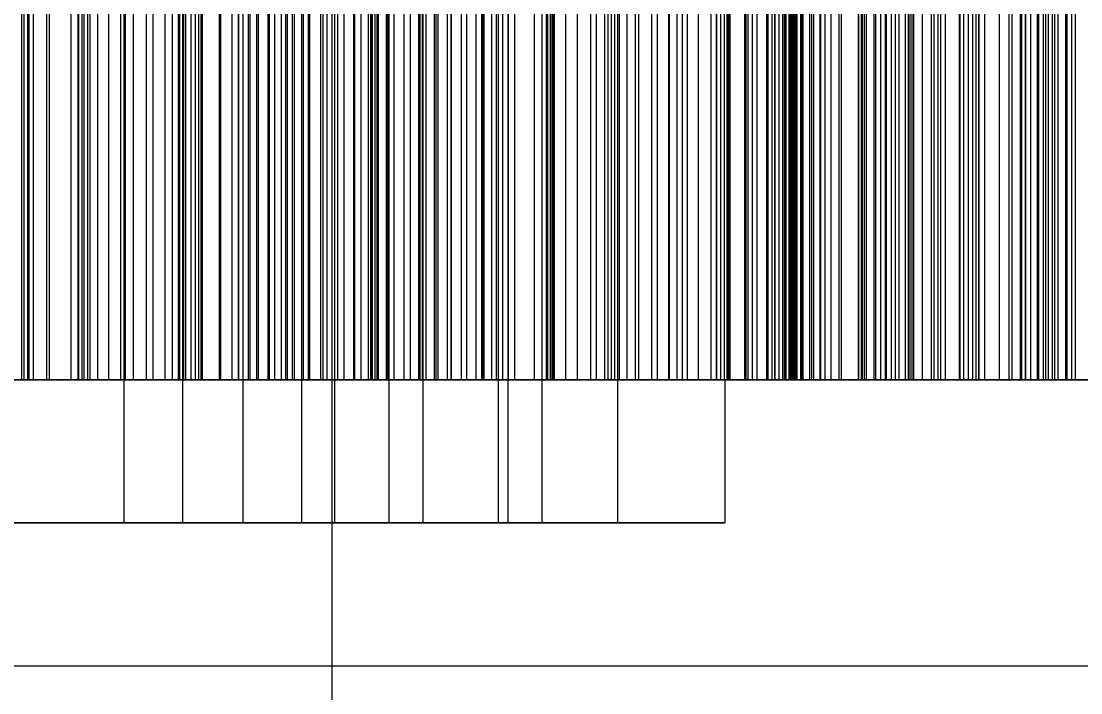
# Model space of a CAD drawing. Header units: millimetres. Extents: x -1970 to 59977, y -50268 to 6837.
# Drawn here: x 26160.4 to 26382.7, y -17515.6 to -17374.9 of the extents above; entities that cross this region are included whole.
import ezdxf

# ---------------------------------------------------------------- set-up
doc = ezdxf.new("R2010")
doc.units = ezdxf.units.MM
doc.layers.add('COTAS_P', color=1, linetype='Continuous', lineweight=0)
doc.layers.add('superior_briquetadora', color=7, linetype='Continuous', lineweight=0)
doc.dimstyles.new('R19_100', dxfattribs={"dimtxt": 250, "dimasz": 150, "dimexe": 150, "dimexo": 80, "dimgap": 100, "dimtad": 1, "dimtih": 1, "dimtoh": 1, "dimdsep": 46, "dimcen": 0.09, "dimadec": 0, "dimazin": 0, "dimtfac": 1, "dimtdec": 4, "dimtofl": 0, "dimtmove": 0, "dimatfit": 3, "dimfxl": 1, "dimtolj": 1, "dimtzin": 0, "dimarcsym": 0})

# ---------------------------------------------------------------- blocks, each defined once
blk = doc.blocks.new('*D25')
at = {"layer": 'COTAS_P', "color": 0, "lineweight": -2, "transparency": 16777216}
for p, q in [((25128.19, -17920), (25128.19, -16950)), ((27628.19, -17920), (27628.19, -16950)), ((25278.19, -17100), (27478.19, -17100))]:
    blk.add_line(p, q, dxfattribs=at)
at = {"layer": 'COTAS_P', "color": 0, "transparency": 16777216}
for points in [[(25278.19, -17075), (25278.19, -17125), (25128.19, -17100)], [(27478.19, -17075), (27478.19, -17125), (27628.19, -17100)]]:
    blk.add_solid(points, dxfattribs=at)
at = {"layer": 'Defpoints', "color": 0, "transparency": 16777216}
for p in [(27628.19, -17100), (25128.19, -18000), (27628.19, -18000)]:
    blk.add_point(p, dxfattribs=at)

msp = doc.modelspace()

# ---------------------------------------------------------------- linework, layer by layer
at = {"layer": 'superior_briquetadora'}
for p, q in [((26160.521, -17450), (26160.521, -17250)), ((26160.958, -17250), (26160.958, -17450)), ((26161.773, -17450), (26161.773, -17250)), ((26161.839, -17450), (26161.839, -17250)), ((26162.055, -17450), (26162.055, -17250)), ((26162.959, -17450), (26162.959, -17250)), ((26165.762, -17450), (26165.762, -17250)), ((26166.317, -17450), (26166.317, -17250)), ((26170.76, -17250), (26170.76, -17450)), ((26172.337, -17450), (26172.337, -17250)), ((26172.41, -17250), (26172.41, -17450)), ((26173.141, -17450), (26173.141, -17250)), ((26173.577, -17450), (26173.577, -17250)), ((26174.302, -17250), (26174.302, -17450)), ((26174.854, -17450), (26174.854, -17250)), ((26176.406, -17250), (26176.406, -17450)), ((26178.704, -17250), (26178.704, -17450)), ((26181.182, -17250), (26181.182, -17450)), ((26181.243, -17450), (26181.243, -17250)), ((26181.953, -17480), (26181.953, -17250)), ((26182.267, -17450), (26182.267, -17250)), ((26183.831, -17250), (26183.831, -17450)), ((26186.653, -17450), (26186.653, -17250)), ((26188.039, -17450), (26188.039, -17250)), ((26190.592, -17450), (26190.592, -17250)), ((26192.139, -17450), (26192.139, -17250)), ((26193.343, -17450), (26193.343, -17250)), ((26193.586, -17250), (26193.586, -17450)), ((26194.276, -17480), (26194.276, -17250)), ((26194.504, -17450), (26194.504, -17250)), ((26194.851, -17250), (26194.851, -17450)), ((26195.943, -17250), (26195.943, -17450)), ((26196.854, -17250), (26196.854, -17450)), ((26197.57, -17250), (26197.57, -17450)), ((26198.074, -17250), (26198.074, -17450)), ((26198.338, -17250), (26198.338, -17450)), ((26198.385, -17450), (26198.385, -17250)), ((26202.005, -17450), (26202.005, -17250)), ((26202.235, -17450), (26202.235, -17250)), ((26204.605, -17450), (26204.605, -17250)), ((26205.943, -17450), (26205.943, -17250)), ((26206.052, -17450), (26206.052, -17250)), ((26206.923, -17480), (26206.923, -17250)), ((26207.998, -17250), (26207.998, -17450)), ((26208.4, -17450), (26208.4, -17250)), ((26209.833, -17450), (26209.833, -17250)), ((26210.085, -17250), (26210.085, -17450)), ((26212.159, -17450), (26212.159, -17250)), ((26212.408, -17250), (26212.408, -17450)), ((26213.577, -17450), (26213.577, -17250)), ((26214.94, -17250), (26214.94, -17450)), ((26215.879, -17450), (26215.879, -17250)), ((26216.217, -17450), (26216.217, -17250)), ((26217.283, -17450), (26217.283, -17250)), ((26217.662, -17250), (26217.662, -17450)), ((26219.246, -17480), (26219.246, -17250)), ((26219.56, -17450), (26219.56, -17250)), ((26219.584, -17450), (26219.584, -17250)), ((26220.56, -17250), (26220.56, -17450)), ((26220.948, -17450), (26220.948, -17250)), ((26223.2, -17450), (26223.2, -17250)), ((26223.626, -17250), (26223.626, -17450)), ((26224.572, -17450), (26224.572, -17250)), ((26225.569, -17250), (26225.569, -17800)), ((26226.069, -17250), (26226.069, -17480)), ((26226.797, -17450), (26226.797, -17250)), ((26228.152, -17450), (26228.152, -17250)), ((26230.128, -17450), (26230.128, -17250)), ((26230.349, -17450), (26230.349, -17250)), ((26231.687, -17450), (26231.687, -17250)), ((26233.192, -17250), (26233.192, -17450)), ((26233.741, -17450), (26233.741, -17250)), ((26233.855, -17450), (26233.855, -17250)), ((26233.965, -17250), (26233.965, -17450)), ((26234.568, -17250), (26234.568, -17450)), ((26234.993, -17250), (26234.993, -17450)), ((26235.043, -17250), (26235.043, -17450)), ((26235.175, -17450), (26235.175, -17250)), ((26235.226, -17250), (26235.226, -17450)), ((26235.252, -17250), (26235.252, -17450)), ((26236.997, -17450), (26236.997, -17250)), ((26237.314, -17450), (26237.314, -17250)), ((26237.567, -17480), (26237.567, -17250)), ((26238.615, -17450), (26238.615, -17250)), ((26240.723, -17450), (26240.723, -17250)), ((26242.005, -17450), (26242.005, -17250)), ((26243.817, -17450), (26243.817, -17250)), ((26244.082, -17450), (26244.082, -17250)), ((26244.468, -17250), (26244.468, -17450)), ((26244.681, -17480), (26244.681, -17250)), ((26245.344, -17450), (26245.344, -17250)), ((26246.971, -17250), (26246.971, -17450)), ((26247.388, -17450), (26247.388, -17250)), ((26247.871, -17450), (26247.871, -17250)), ((26249.704, -17250), (26249.704, -17450)), ((26250.585, -17450), (26250.585, -17250)), ((26250.64, -17450), (26250.64, -17250)), ((26252.639, -17250), (26252.639, -17450)), ((26253.837, -17450), (26253.837, -17250)), ((26255.759, -17250), (26255.759, -17450)), ((26256.977, -17450), (26256.977, -17250)), ((26257.297, -17450), (26257.297, -17250)), ((26257.488, -17450), (26257.488, -17250)), ((26259.049, -17250), (26259.049, -17450)), ((26260.059, -17450), (26260.059, -17250)), ((26260.527, -17480), (26260.527, -17250)), ((26261.43, -17450), (26261.43, -17250)), ((26262.501, -17250), (26262.501, -17450)), ((26262.537, -17480), (26262.537, -17250)), ((26263.951, -17450), (26263.951, -17250)), ((26268.046, -17450), (26268.046, -17250)), ((26269.651, -17480), (26269.651, -17250)), ((26270.544, -17450), (26270.544, -17250)), ((26270.719, -17250), (26270.719, -17450)), ((26270.839, -17450), (26270.839, -17250)), ((26271.399, -17250), (26271.399, -17450)), ((26271.42, -17450), (26271.42, -17250)), ((26271.786, -17250), (26271.786, -17450)), ((26271.852, -17250), (26271.852, -17450)), ((26272.06, -17250), (26272.06, -17450)), ((26272.103, -17250), (26272.103, -17450)), ((26272.168, -17250), (26272.168, -17450)), ((26274.599, -17450), (26274.599, -17250)), ((26277.073, -17450), (26277.073, -17250)), ((26279.818, -17250), (26279.818, -17450)), ((26281.087, -17450), (26281.087, -17250)), ((26282.713, -17250), (26282.713, -17450)), ((26283.534, -17450), (26283.534, -17250)), ((26284.229, -17450), (26284.229, -17250)), ((26284.884, -17450), (26284.884, -17250)), ((26285.497, -17480), (26285.497, -17250)), ((26285.829, -17250), (26285.829, -17450)), ((26287.505, -17450), (26287.505, -17250)), ((26289.14, -17250), (26289.14, -17450)), ((26289.925, -17450), (26289.925, -17250)), ((26292.627, -17250), (26292.627, -17450)), ((26293.851, -17450), (26293.851, -17250)), ((26296.243, -17450), (26296.243, -17250)), ((26296.278, -17250), (26296.278, -17450)), ((26297.994, -17450), (26297.994, -17250)), ((26299.083, -17450), (26299.083, -17250)), ((26300.083, -17250), (26300.083, -17450)), ((26300.123, -17450), (26300.123, -17250)), ((26302.486, -17450), (26302.486, -17250)), ((26305.022, -17250), (26305.022, -17450)), ((26306.167, -17250), (26306.167, -17450)), ((26306.316, -17450), (26306.316, -17250)), ((26307.094, -17250), (26307.094, -17450)), ((26307.827, -17250), (26307.827, -17450)), ((26308.382, -17250), (26308.382, -17450)), ((26308.649, -17450), (26308.649, -17250)), ((26308.77, -17250), (26308.77, -17450)), ((26308.998, -17250), (26308.998, -17450)), ((26312.184, -17450), (26312.184, -17250)), ((26312.43, -17450), (26312.43, -17250)), ((26312.892, -17450), (26312.892, -17250)), ((26313.708, -17250), (26313.708, -17450)), ((26314.731, -17450), (26314.731, -17250)), ((26316.811, -17450), (26316.811, -17250)), ((26316.967, -17250), (26316.967, -17450)), ((26317.882, -17450), (26317.882, -17250)), ((26318.46, -17450), (26318.46, -17250)), ((26318.525, -17450), (26318.525, -17250)), ((26319.383, -17450), (26319.383, -17250)), ((26320.154, -17450), (26320.154, -17250)), ((26320.436, -17250), (26320.436, -17450)), ((26320.729, -17450), (26320.729, -17250)), ((26320.839, -17450), (26320.839, -17250)), ((26321.44, -17450), (26321.44, -17250)), ((26321.698, -17450), (26321.698, -17250)), ((26321.763, -17450), (26321.763, -17250)), ((26321.946, -17450), (26321.946, -17250)), ((26322.219, -17450), (26322.219, -17250)), ((26322.369, -17450), (26322.369, -17250)), ((26322.587, -17450), (26322.587, -17250)), ((26322.704, -17450), (26322.704, -17250)), ((26322.868, -17450), (26322.868, -17250)), ((26322.952, -17450), (26322.952, -17250)), ((26323.061, -17450), (26323.061, -17250)), ((26323.111, -17450), (26323.111, -17250)), ((26323.166, -17450), (26323.166, -17250)), ((26323.182, -17450), (26323.182, -17250)), ((26323.895, -17450), (26323.895, -17250)), ((26324.09, -17250), (26324.09, -17450)), ((26324.404, -17450), (26324.404, -17250)), ((26325.778, -17450), (26325.778, -17250)), ((26326.256, -17450), (26326.256, -17250)), ((26326.64, -17450), (26326.64, -17250)), ((26327.911, -17250), (26327.911, -17450)), ((26328.111, -17450), (26328.111, -17250)), ((26329.034, -17450), (26329.034, -17250)), ((26330.26, -17450), (26330.26, -17250)), ((26331.888, -17250), (26331.888, -17450)), ((26332.461, -17450), (26332.461, -17250)), ((26336.01, -17250), (26336.01, -17450)), ((26336.024, -17450), (26336.024, -17250)), ((26336.659, -17450), (26336.659, -17250)), ((26336.875, -17450), (26336.875, -17250)), ((26337.247, -17450), (26337.247, -17250)), ((26337.622, -17250), (26337.622, -17450)), ((26339.22, -17250), (26339.22, -17450)), ((26339.668, -17450), (26339.668, -17250)), ((26340.612, -17250), (26340.612, -17450)), ((26341.695, -17450), (26341.695, -17250)), ((26341.821, -17250), (26341.821, -17450)), ((26342.86, -17250), (26342.86, -17450)), ((26342.931, -17450), (26342.931, -17250)), ((26343.74, -17250), (26343.74, -17450)), ((26344.468, -17250), (26344.468, -17450)), ((26345.811, -17250), (26345.811, -17450)), ((26346.478, -17450), (26346.478, -17250)), ((26346.859, -17450), (26346.859, -17250)), ((26347.269, -17450), (26347.269, -17250)), ((26347.653, -17450), (26347.653, -17250)), ((26349.402, -17250), (26349.402, -17450)), ((26351.324, -17450), (26351.324, -17250)), ((26351.905, -17450), (26351.905, -17250)), ((26352.744, -17450), (26352.744, -17250)), ((26353.192, -17250), (26353.192, -17450)), ((26354.243, -17450), (26354.243, -17250)), ((26357.154, -17250), (26357.154, -17450)), ((26357.319, -17450), (26357.319, -17250)), ((26358.112, -17450), (26358.112, -17250)), ((26358.118, -17450), (26358.118, -17250)), ((26359.116, -17450), (26359.116, -17250)), ((26360.032, -17450), (26360.032, -17250)), ((26360.684, -17450), (26360.684, -17250)), ((26361.272, -17250), (26361.272, -17450)), ((26361.291, -17450), (26361.291, -17250)), ((26362.496, -17450), (26362.496, -17250)), ((26365.536, -17250), (26365.536, -17450)), ((26367.595, -17450), (26367.595, -17250)), ((26368.205, -17250), (26368.205, -17450)), ((26369.935, -17250), (26369.935, -17450)), ((26370.242, -17250), (26370.242, -17450)), ((26371.035, -17450), (26371.035, -17250)), ((26371.116, -17450), (26371.116, -17250)), ((26372.085, -17250), (26372.085, -17450)), ((26373.535, -17450), (26373.535, -17250)), ((26373.758, -17250), (26373.758, -17450)), ((26374.824, -17450), (26374.824, -17250)), ((26375.271, -17250), (26375.271, -17450)), ((26375.818, -17250), (26375.818, -17450)), ((26376.635, -17250), (26376.635, -17450)), ((26377.193, -17450), (26377.193, -17250)), ((26377.855, -17250), (26377.855, -17450)), ((26379.527, -17450), (26379.527, -17250)), ((26379.708, -17250), (26379.708, -17450)), ((26380.735, -17450), (26380.735, -17250)), ((26381.522, -17450), (26381.522, -17250)), ((26165.988, -17450), (26146.739, -17450)), ((26148.556, -17450), (26167.773, -17450)), ((26151.891, -17450), (26161.839, -17450)), ((26162.959, -17450), (26152.809, -17450)), ((26160.223, -17450), (26160.958, -17450)), ((26161.773, -17450), (26160.521, -17450)), ((26160.521, -17450), (26162.055, -17450)), ((26160.958, -17450), (26170.76, -17450)), ((26165.762, -17450), (26161.773, -17450)), ((26161.839, -17450), (26173.577, -17450)), ((26162.055, -17450), (26166.317, -17450)), ((26174.854, -17450), (26162.959, -17450)), ((26172.337, -17450), (26165.762, -17450)), ((26184.794, -17450), (26165.988, -17450)), ((26166.317, -17450), (26173.141, -17450)), ((26167.773, -17450), (26186.526, -17450)), ((26170.76, -17450), (26172.41, -17450)), ((26181.243, -17450), (26172.337, -17450)), ((26172.41, -17450), (26174.302, -17450)), ((26173.141, -17450), (26182.267, -17450)), ((26173.577, -17450), (26186.653, -17450)), ((26174.302, -17450), (26176.406, -17450)), ((26188.039, -17450), (26174.854, -17450)), ((26176.406, -17450), (26178.704, -17450)), ((26178.704, -17450), (26181.182, -17450)), ((26181.182, -17450), (26183.831, -17450)), ((26192.139, -17450), (26181.243, -17450)), ((26182.267, -17450), (26193.343, -17450)), ((26183.831, -17450), (26193.586, -17450)), ((26202.936, -17450), (26184.794, -17450)), ((26186.526, -17450), (26204.595, -17450)), ((26186.653, -17450), (26190.592, -17450)), ((26202.005, -17450), (26188.039, -17450)), ((26190.592, -17450), (26194.504, -17450)), ((26204.605, -17450), (26192.139, -17450)), ((26193.343, -17450), (26205.943, -17450)), ((26193.586, -17450), (26194.851, -17450)), ((26194.504, -17450), (26198.385, -17450)), ((26194.851, -17450), (26195.943, -17450)), ((26195.943, -17450), (26196.854, -17450)), ((26196.854, -17450), (26197.57, -17450)), ((26197.57, -17450), (26198.074, -17450)), ((26198.074, -17450), (26198.338, -17450)), ((26198.338, -17450), (26207.998, -17450)), ((26198.385, -17450), (26202.235, -17450)), ((26216.217, -17450), (26202.005, -17450)), ((26202.235, -17450), (26206.052, -17450)), ((26220.202, -17450), (26202.936, -17450)), ((26204.595, -17450), (26221.768, -17450)), ((26208.4, -17450), (26204.605, -17450)), ((26205.943, -17450), (26219.584, -17450)), ((26206.052, -17450), (26209.833, -17450)), ((26207.998, -17450), (26210.085, -17450)), ((26212.159, -17450), (26208.4, -17450)), ((26209.833, -17450), (26213.577, -17450)), ((26210.085, -17450), (26212.408, -17450)), ((26215.879, -17450), (26212.159, -17450)), ((26212.408, -17450), (26214.94, -17450)), ((26213.577, -17450), (26217.283, -17450)), ((26214.94, -17450), (26217.662, -17450)), ((26219.56, -17450), (26215.879, -17450)), ((26230.128, -17450), (26216.217, -17450)), ((26217.283, -17450), (26220.948, -17450)), ((26217.662, -17450), (26220.56, -17450)), ((26223.2, -17450), (26219.56, -17450)), ((26219.584, -17450), (26233.741, -17450)), ((26236.389, -17450), (26220.202, -17450)), ((26220.56, -17450), (26223.626, -17450)), ((26220.948, -17450), (26224.572, -17450)), ((26221.768, -17450), (26237.844, -17450)), ((26226.797, -17450), (26223.2, -17450)), ((26223.626, -17450), (26233.192, -17450)), ((26224.572, -17450), (26228.152, -17450)), ((26230.349, -17450), (26226.797, -17450)), ((26228.152, -17450), (26231.687, -17450)), ((26236.997, -17450), (26230.128, -17450)), ((26233.855, -17450), (26230.349, -17450)), ((26231.687, -17450), (26235.175, -17450)), ((26233.192, -17450), (26233.965, -17450)), ((26233.741, -17450), (26247.871, -17450)), ((26237.314, -17450), (26233.855, -17450)), ((26233.965, -17450), (26234.568, -17450)), ((26234.568, -17450), (26234.993, -17450)), ((26234.993, -17450), (26235.226, -17450)), ((26235.252, -17450), (26235.043, -17450)), ((26235.043, -17450), (26244.468, -17450)), ((26235.175, -17450), (26238.615, -17450)), ((26235.226, -17450), (26235.252, -17450)), ((26251.307, -17450), (26236.389, -17450)), ((26243.817, -17450), (26236.997, -17450)), ((26240.723, -17450), (26237.314, -17450)), ((26237.844, -17450), (26252.634, -17450)), ((26238.615, -17450), (26242.005, -17450)), ((26244.082, -17450), (26240.723, -17450)), ((26242.005, -17450), (26245.344, -17450)), ((26250.585, -17450), (26243.817, -17450)), ((26247.388, -17450), (26244.082, -17450)), ((26244.468, -17450), (26246.971, -17450)), ((26245.344, -17450), (26257.488, -17450)), ((26246.971, -17450), (26249.704, -17450)), ((26250.64, -17450), (26247.388, -17450)), ((26247.871, -17450), (26261.43, -17450)), ((26249.704, -17450), (26252.639, -17450)), ((26257.297, -17450), (26250.585, -17450)), ((26253.837, -17450), (26250.64, -17450)), ((26264.782, -17450), (26251.307, -17450)), ((26252.634, -17450), (26265.966, -17450)), ((26252.639, -17450), (26255.759, -17450)), ((26256.977, -17450), (26253.837, -17450)), ((26255.759, -17450), (26259.049, -17450)), ((26260.059, -17450), (26256.977, -17450)), ((26263.951, -17450), (26257.297, -17450)), ((26257.488, -17450), (26270.839, -17450)), ((26259.049, -17450), (26262.501, -17450)), ((26271.42, -17450), (26260.059, -17450)), ((26261.43, -17450), (26268.046, -17450)), ((26262.501, -17450), (26271.786, -17450)), ((26270.544, -17450), (26263.951, -17450)), ((26276.656, -17450), (26264.782, -17450)), ((26265.966, -17450), (26277.682, -17450)), ((26268.046, -17450), (26274.599, -17450)), ((26277.073, -17450), (26270.544, -17450)), ((26271.399, -17450), (26270.719, -17450)), ((26270.719, -17450), (26279.818, -17450)), ((26270.839, -17450), (26284.884, -17450)), ((26271.852, -17450), (26271.399, -17450)), ((26284.229, -17450), (26271.42, -17450)), ((26271.786, -17450), (26272.06, -17450)), ((26272.103, -17450), (26271.852, -17450)), ((26272.06, -17450), (26272.168, -17450)), ((26272.168, -17450), (26272.103, -17450)), ((26274.599, -17450), (26281.087, -17450)), ((26286.789, -17450), (26276.656, -17450)), ((26283.534, -17450), (26277.073, -17450)), ((26277.682, -17450), (26287.645, -17450)), ((26279.818, -17450), (26282.713, -17450)), ((26281.087, -17450), (26287.505, -17450)), ((26282.713, -17450), (26285.829, -17450)), ((26289.925, -17450), (26283.534, -17450)), ((26297.994, -17450), (26284.229, -17450)), ((26284.884, -17450), (26299.083, -17450)), ((26285.829, -17450), (26289.14, -17450)), ((26295.062, -17450), (26286.789, -17450)), ((26287.505, -17450), (26293.851, -17450)), ((26287.645, -17450), (26295.739, -17450)), ((26289.14, -17450), (26292.627, -17450)), ((26296.243, -17450), (26289.925, -17450)), ((26292.627, -17450), (26296.278, -17450)), ((26293.851, -17450), (26300.123, -17450)), ((26301.379, -17450), (26295.062, -17450)), ((26295.739, -17450), (26301.868, -17450)), ((26302.486, -17450), (26296.243, -17450)), ((26296.278, -17450), (26300.083, -17450)), ((26312.184, -17450), (26297.994, -17450)), ((26299.083, -17450), (26312.892, -17450)), ((26300.083, -17450), (26308.998, -17450)), ((26300.123, -17450), (26306.316, -17450)), ((26305.665, -17450), (26301.379, -17450)), ((26301.868, -17450), (26305.961, -17450)), ((26308.649, -17450), (26302.486, -17450)), ((26306.167, -17450), (26305.022, -17450)), ((26305.022, -17450), (26313.708, -17450)), ((26307.871, -17450), (26305.665, -17450)), ((26305.961, -17450), (26307.97, -17450)), ((26307.094, -17450), (26306.167, -17450)), ((26306.316, -17450), (26312.43, -17450)), ((26307.827, -17450), (26307.094, -17450)), ((26308.382, -17450), (26307.827, -17450)), ((26307.97, -17450), (26307.871, -17450)), ((26307.97, -17450), (26307.97, -17480)), ((26308.77, -17450), (26308.382, -17450)), ((26314.731, -17450), (26308.649, -17450)), ((26308.998, -17450), (26308.77, -17450)), ((26326.256, -17450), (26312.184, -17450)), ((26312.43, -17450), (26318.46, -17450)), ((26312.892, -17450), (26325.778, -17450)), ((26313.708, -17450), (26316.967, -17450)), ((26320.729, -17450), (26314.731, -17450)), ((26317.882, -17450), (26316.811, -17450)), ((26316.811, -17450), (26318.525, -17450)), ((26316.967, -17450), (26320.436, -17450)), ((26321.698, -17450), (26317.882, -17450)), ((26318.46, -17450), (26324.404, -17450)), ((26318.525, -17450), (26319.383, -17450)), ((26319.383, -17450), (26320.154, -17450)), ((26320.154, -17450), (26320.839, -17450)), ((26320.436, -17450), (26324.09, -17450)), ((26326.64, -17450), (26320.729, -17450)), ((26320.839, -17450), (26321.436, -17450)), ((26321.436, -17450), (26321.946, -17450)), ((26321.763, -17450), (26321.44, -17450)), ((26321.44, -17450), (26323.895, -17450)), ((26328.111, -17450), (26321.698, -17450)), ((26322.219, -17450), (26321.763, -17450)), ((26321.946, -17450), (26322.369, -17450)), ((26322.587, -17450), (26322.219, -17450)), ((26322.369, -17450), (26322.704, -17450)), ((26322.868, -17450), (26322.587, -17450)), ((26322.704, -17450), (26322.952, -17450)), ((26323.061, -17450), (26322.868, -17450)), ((26322.952, -17450), (26323.111, -17450)), ((26323.166, -17450), (26323.061, -17450)), ((26323.111, -17450), (26323.182, -17450)), ((26323.182, -17450), (26323.166, -17450)), ((26323.895, -17450), (26329.034, -17450)), ((26324.09, -17450), (26327.911, -17450)), ((26324.404, -17450), (26330.26, -17450)), ((26325.778, -17450), (26337.247, -17450)), ((26339.668, -17450), (26326.256, -17450)), ((26332.461, -17450), (26326.64, -17450)), ((26327.911, -17450), (26331.888, -17450)), ((26336.875, -17450), (26328.111, -17450)), ((26329.034, -17450), (26336.659, -17450)), ((26330.26, -17450), (26336.024, -17450)), ((26331.888, -17450), (26336.01, -17450)), ((26342.931, -17450), (26332.461, -17450)), ((26336.01, -17450), (26344.468, -17450)), ((26336.024, -17450), (26341.695, -17450)), ((26336.659, -17450), (26346.478, -17450)), ((26347.653, -17450), (26336.875, -17450)), ((26337.247, -17450), (26346.859, -17450)), ((26339.22, -17450), (26337.622, -17450)), ((26337.622, -17450), (26345.811, -17450)), ((26340.612, -17450), (26339.22, -17450)), ((26351.905, -17450), (26339.668, -17450)), ((26341.821, -17450), (26340.612, -17450)), ((26341.695, -17450), (26347.269, -17450)), ((26342.86, -17450), (26341.821, -17450)), ((26343.74, -17450), (26342.86, -17450)), ((26351.324, -17450), (26342.931, -17450)), ((26344.468, -17450), (26343.74, -17450)), ((26345.811, -17450), (26349.402, -17450)), ((26346.478, -17450), (26358.112, -17450)), ((26346.859, -17450), (26354.243, -17450)), ((26347.269, -17450), (26352.744, -17450)), ((26360.032, -17450), (26347.653, -17450)), ((26349.402, -17450), (26353.192, -17450)), ((26357.319, -17450), (26351.324, -17450)), ((26362.496, -17450), (26351.905, -17450)), ((26352.744, -17450), (26358.118, -17450)), ((26353.192, -17450), (26357.154, -17450)), ((26354.243, -17450), (26359.116, -17450)), ((26357.154, -17450), (26361.272, -17450)), ((26360.684, -17450), (26357.319, -17450)), ((26358.112, -17450), (26371.116, -17450)), ((26358.118, -17450), (26367.595, -17450)), ((26359.116, -17450), (26361.291, -17450)), ((26373.535, -17450), (26360.032, -17450)), ((26361.291, -17450), (26360.684, -17450)), ((26361.272, -17450), (26365.536, -17450)), ((26371.035, -17450), (26362.496, -17450)), ((26365.536, -17450), (26369.935, -17450)), ((26367.595, -17450), (26374.824, -17450)), ((26370.242, -17450), (26368.205, -17450)), ((26368.205, -17450), (26375.818, -17450)), ((26369.935, -17450), (26377.855, -17450)), ((26372.085, -17450), (26370.242, -17450)), ((26377.193, -17450), (26371.035, -17450)), ((26371.116, -17450), (26384.989, -17450)), ((26373.758, -17450), (26372.085, -17450)), ((26387.644, -17450), (26373.535, -17450)), ((26375.271, -17450), (26373.758, -17450)), ((26374.824, -17450), (26379.527, -17450)), ((26376.635, -17450), (26375.271, -17450)), ((26375.818, -17450), (26379.708, -17450)), ((26377.855, -17450), (26376.635, -17450)), ((26380.735, -17450), (26377.193, -17450)), ((26379.527, -17450), (26381.522, -17450)), ((26379.708, -17450), (26383.78, -17450)), ((26381.522, -17450), (26380.735, -17450)), ((26161.202, -17480), (26142.566, -17480)), ((26146.739, -17480), (26165.988, -17480)), ((26167.773, -17480), (26148.556, -17480)), ((26151.999, -17480), (26170.087, -17480)), ((26178.569, -17480), (26161.202, -17480)), ((26165.988, -17480), (26184.794, -17480)), ((26186.526, -17480), (26167.773, -17480)), ((26170.087, -17480), (26186.565, -17480)), ((26193.999, -17480), (26178.569, -17480)), ((26182.923, -17480), (26181.953, -17480)), ((26181.953, -17480), (26183.455, -17480)), ((26186.174, -17480), (26182.923, -17480)), ((26183.455, -17480), (26187.133, -17480)), ((26184.794, -17480), (26202.936, -17480)), ((26191.062, -17480), (26186.174, -17480)), ((26204.595, -17480), (26186.526, -17480)), ((26186.565, -17480), (26200.8, -17480)), ((26187.133, -17480), (26192.257, -17480)), ((26196.618, -17480), (26191.062, -17480)), ((26192.257, -17480), (26197.814, -17480)), ((26206.901, -17480), (26193.999, -17480)), ((26195.246, -17480), (26194.276, -17480)), ((26194.276, -17480), (26195.778, -17480)), ((26198.497, -17480), (26195.246, -17480)), ((26195.778, -17480), (26199.456, -17480)), ((26201.742, -17480), (26196.618, -17480)), ((26197.814, -17480), (26202.701, -17480)), ((26203.385, -17480), (26198.497, -17480)), ((26199.456, -17480), (26204.581, -17480)), ((26200.8, -17480), (26212.244, -17480)), ((26205.42, -17480), (26201.742, -17480)), ((26202.701, -17480), (26205.952, -17480)), ((26202.936, -17480), (26220.202, -17480)), ((26208.941, -17480), (26203.385, -17480)), ((26204.581, -17480), (26210.137, -17480)), ((26221.768, -17480), (26204.595, -17480)), ((26206.923, -17480), (26205.42, -17480)), ((26205.952, -17480), (26206.923, -17480)), ((26216.778, -17480), (26206.901, -17480)), ((26214.066, -17480), (26208.941, -17480)), ((26210.137, -17480), (26215.025, -17480)), ((26212.244, -17480), (26220.458, -17480)), ((26217.743, -17480), (26214.066, -17480)), ((26215.025, -17480), (26218.276, -17480)), ((26223.25, -17480), (26216.778, -17480)), ((26219.246, -17480), (26217.743, -17480)), ((26218.276, -17480), (26219.246, -17480)), ((26220.202, -17480), (26236.389, -17480)), ((26220.458, -17480), (26225.126, -17480)), ((26237.844, -17480), (26221.768, -17480)), ((26226.069, -17480), (26223.25, -17480)), ((26225.126, -17480), (26226.069, -17480)), ((26236.389, -17480), (26251.307, -17480)), ((26238.537, -17480), (26237.567, -17480)), ((26237.567, -17480), (26239.069, -17480)), ((26252.634, -17480), (26237.844, -17480)), ((26241.788, -17480), (26238.537, -17480)), ((26239.069, -17480), (26242.747, -17480)), ((26246.675, -17480), (26241.788, -17480)), ((26242.747, -17480), (26247.871, -17480)), ((26245.652, -17480), (26244.681, -17480)), ((26244.681, -17480), (26246.184, -17480)), ((26248.903, -17480), (26245.652, -17480)), ((26246.184, -17480), (26249.862, -17480)), ((26252.232, -17480), (26246.675, -17480)), ((26247.871, -17480), (26253.428, -17480)), ((26253.79, -17480), (26248.903, -17480)), ((26249.862, -17480), (26254.986, -17480)), ((26251.307, -17480), (26264.782, -17480)), ((26257.356, -17480), (26252.232, -17480)), ((26265.966, -17480), (26252.634, -17480)), ((26253.428, -17480), (26258.315, -17480)), ((26259.347, -17480), (26253.79, -17480)), ((26254.986, -17480), (26260.543, -17480)), ((26261.034, -17480), (26257.356, -17480)), ((26258.315, -17480), (26261.566, -17480)), ((26264.471, -17480), (26259.347, -17480)), ((26261.497, -17480), (26260.527, -17480)), ((26260.527, -17480), (26262.029, -17480)), ((26260.543, -17480), (26265.43, -17480)), ((26262.537, -17480), (26261.034, -17480)), ((26264.748, -17480), (26261.497, -17480)), ((26261.566, -17480), (26262.537, -17480)), ((26262.029, -17480), (26265.707, -17480)), ((26268.149, -17480), (26264.471, -17480)), ((26269.636, -17480), (26264.748, -17480)), ((26264.782, -17480), (26276.656, -17480)), ((26265.43, -17480), (26268.681, -17480)), ((26265.707, -17480), (26270.832, -17480)), ((26277.682, -17480), (26265.966, -17480)), ((26269.651, -17480), (26268.149, -17480)), ((26268.681, -17480), (26269.651, -17480)), ((26275.192, -17480), (26269.636, -17480)), ((26270.832, -17480), (26276.388, -17480)), ((26280.317, -17480), (26275.192, -17480)), ((26276.388, -17480), (26281.276, -17480)), ((26276.656, -17480), (26286.789, -17480)), ((26287.645, -17480), (26277.682, -17480)), ((26283.994, -17480), (26280.317, -17480)), ((26281.276, -17480), (26284.527, -17480)), ((26285.497, -17480), (26283.994, -17480)), ((26284.527, -17480), (26285.497, -17480)), ((26286.789, -17480), (26295.062, -17480)), ((26295.739, -17480), (26287.645, -17480)), ((26295.062, -17480), (26301.379, -17480)), ((26301.868, -17480), (26295.739, -17480)), ((26301.379, -17480), (26305.665, -17480)), ((26305.961, -17480), (26301.868, -17480)), ((26305.665, -17480), (26307.871, -17480)), ((26307.97, -17480), (26305.961, -17480)), ((26307.871, -17480), (26307.97, -17480)), ((24628.187, -17510), (26828.187, -17510))]:
    msp.add_line(p, q, dxfattribs=at)

# ---------------------------------------------------------------- dimensions: what is measured, and where the dimension line sits
at = {"layer": 'COTAS_P'}
dim = msp.add_aligned_dim(p1=(25128.187, -18000), p2=(27628.187, -18000), distance=900, text='<> P', dimstyle='R19_100', dxfattribs=at)
dim.commit()
dim.dimension.update_dxf_attribs({"geometry": '*D25', "text_midpoint": (26378.187, -17100)})

doc.saveas('drawing.dxf')
